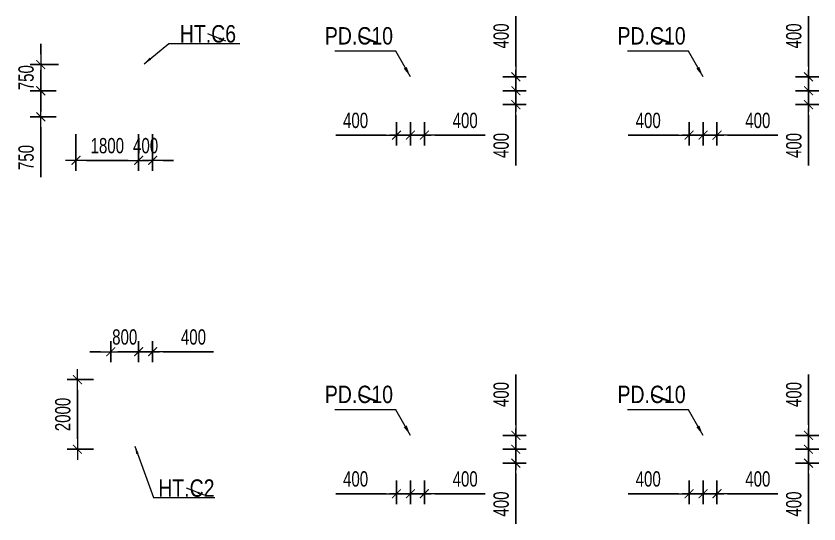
# Model space of a CAD drawing. Header units: millimetres. Extents: x -259680 to 286077, y -1281 to 94455.
# Drawn here: x 188081 to 211127, y 6755 to 21345 of the extents above; entities that cross this region are included whole.
import ezdxf
from ezdxf.enums import TextEntityAlignment as Align

# ---------------------------------------------------------------- set-up
doc = ezdxf.new("R2010")
doc.units = ezdxf.units.MM
doc.layers.get('0').update_dxf_attribs({"lineweight": 20})
doc.layers.get('Defpoints').update_dxf_attribs({"color": 151, "lineweight": 9})
for name, color, linetype, lineweight in [('$0$C1', 20, 'Continuous', 35), ('$1$NDC_S_ANNO', 7, 'Continuous', 20), ('$1$NDC_S_DIM', 1, 'Continuous', 15), ('$1$NDC_S_VN TEXT', 7, 'Continuous', 20), ('NDC_S_DIM', 1, 'Continuous', 15)]:
    doc.layers.add(name, color=color, linetype=linetype, lineweight=lineweight)
doc.styles.add('$1$NDC_DIM', font='', dxfattribs={"width": 0.75})
doc.styles.add('$2$ARIAL', font='arial.ttf', dxfattribs={"width": 0.8})
doc.styles.add('NDC_DIM', font='', dxfattribs={"width": 0.75})
doc.styles.get('$1$NDC_DIM').set_extended_font_data('Dotum')
doc.styles.get('NDC_DIM').set_extended_font_data('Dotum')
doc.dimstyles.new('$0$NDC_dim_150', dxfattribs={"dimscale": 150, "dimtxt": 2.2, "dimasz": 1.5, "dimexe": 1.5, "dimexo": 2.5, "dimgap": 1, "dimtad": 1, "dimdec": 0, "dimzin": 0, "dimdsep": 46, "dimtxsty": '$1$NDC_DIM', "dimblk": '$1$DIMMARK', "dimcen": 0.09, "dimdle": 1.2, "dimclrd": 1, "dimclre": 1, "dimclrt": 3, "dimadec": 0, "dimazin": 0, "dimtfac": 1, "dimtdec": 0, "dimtix": 1, "dimtofl": 0, "dimtmove": 0, "dimatfit": 3, "dimfxl": 6, "dimfxlon": 1, "dimtolj": 1, "dimtzin": 0, "dimarcsym": 0})
doc.dimstyles.new('$1$NDC_dim_iso', dxfattribs={"dimtxt": 2.2, "dimasz": 1, "dimexe": 1.5, "dimexo": 2.5, "dimgap": 1, "dimtad": 1, "dimdec": 0, "dimzin": 0, "dimdsep": 46, "dimtxsty": '$1$NDC_DIM', "dimblk": '$1$DIMMARK', "dimcen": 0.09, "dimdle": 1.2, "dimclrd": 1, "dimclre": 1, "dimclrt": 3, "dimadec": 0, "dimazin": 0, "dimtfac": 1, "dimtdec": 0, "dimtix": 1, "dimtofl": 0, "dimtmove": 0, "dimatfit": 3, "dimfxl": 6, "dimfxlon": 1, "dimtolj": 1, "dimtzin": 0, "dimarcsym": 0})
doc.dimstyles.new('NDC_dim_200', dxfattribs={"dimscale": 200, "dimtxt": 2.2, "dimasz": 1.5, "dimexe": 1.5, "dimexo": 2.5, "dimgap": 1, "dimtad": 1, "dimdec": 0, "dimzin": 0, "dimdsep": 46, "dimtxsty": 'NDC_DIM', "dimblk": 'DIMMARK', "dimcen": 0.09, "dimdle": 1.2, "dimclrd": 1, "dimclre": 1, "dimclrt": 3, "dimadec": 0, "dimazin": 0, "dimtfac": 1, "dimtdec": 0, "dimtix": 1, "dimtofl": 0, "dimtmove": 0, "dimatfit": 3, "dimfxl": 6, "dimfxlon": 1, "dimtolj": 1, "dimtzin": 0, "dimarcsym": 0})

# ---------------------------------------------------------------- blocks, each defined once
blk = doc.blocks.new('$1$DIMMARK')
at = {"layer": '$1$NDC_S_DIM', "color": 1}
blk.add_line((-1.5, 0), (1, 0), dxfattribs=at)
at = {"layer": '$1$NDC_S_DIM', "color": 2, "const_width": 0.1}
blk.add_lwpolyline([(-0.424, -0.424), (0.424, 0.424)], dxfattribs=at)
blk = doc.blocks.new('DIMMARK')
at = {"layer": 'NDC_S_DIM', "color": 1}
blk.add_line((-1.5, 0), (1, 0), dxfattribs=at)
at = {"layer": 'NDC_S_DIM', "color": 2, "const_width": 0.1}
blk.add_lwpolyline([(-0.424, -0.424), (0.424, 0.424)], dxfattribs=at)
blk = doc.blocks.new('*D846')
at = {"layer": 'Defpoints', "color": 0, "ltscale": 100, "transparency": 16777216}
for p in [(207800, 18800), (208200, 18800), (208200, 17924)]:
    blk.add_point(p, dxfattribs=at)
at = {"layer": 'NDC_S_DIM', "color": 1, "lineweight": -2, "ltscale": 100, "transparency": 16777216}
for p, q in [((207800, 18300), (207800, 17624)), ((208200, 18300), (208200, 17624)), ((207500, 17924), (207200, 17924)), ((208500, 17924), (209945, 17924))]:
    blk.add_line(p, q, dxfattribs=at)
at = {"layer": 'NDC_S_DIM', "color": 1, "lineweight": -2, "ltscale": 100, "transparency": 16777216, "xscale": 300, "yscale": 300, "zscale": 300}
blk.add_blockref('DIMMARK', (207800, 17924), dxfattribs=at)
at = {"layer": 'NDC_S_DIM', "color": 1, "lineweight": -2, "ltscale": 100, "transparency": 16777216, "xscale": 300, "yscale": 300, "zscale": 300, "rotation": 180}
blk.add_blockref('DIMMARK', (208200, 17924), dxfattribs=at)
at = {"layer": 'NDC_S_DIM', "color": 3, "ltscale": 100, "transparency": 16777216, "insert": (209373, 18345), "char_height": 440, "attachment_point": 5, "style": 'NDC_DIM'}
blk.add_mtext('\\A1;400', dxfattribs=at)
blk = doc.blocks.new('*D847')
at = {"layer": 'Defpoints', "color": 0, "ltscale": 100, "transparency": 16777216}
for p in [(207400, 18800), (207800, 18800), (207800, 17924)]:
    blk.add_point(p, dxfattribs=at)
at = {"layer": 'NDC_S_DIM', "color": 1, "lineweight": -2, "ltscale": 100, "transparency": 16777216}
for p, q in [((207400, 18300), (207400, 17624)), ((207800, 18300), (207800, 17624)), ((207100, 17924), (205655, 17924)), ((208100, 17924), (208400, 17924))]:
    blk.add_line(p, q, dxfattribs=at)
at = {"layer": 'NDC_S_DIM', "color": 1, "lineweight": -2, "ltscale": 100, "transparency": 16777216, "xscale": 300, "yscale": 300, "zscale": 300}
blk.add_blockref('DIMMARK', (207400, 17924), dxfattribs=at)
at = {"layer": 'NDC_S_DIM', "color": 1, "lineweight": -2, "ltscale": 100, "transparency": 16777216, "xscale": 300, "yscale": 300, "zscale": 300, "rotation": 180}
blk.add_blockref('DIMMARK', (207800, 17924), dxfattribs=at)
at = {"layer": 'NDC_S_DIM', "color": 3, "ltscale": 100, "transparency": 16777216, "insert": (206227, 18345), "char_height": 440, "attachment_point": 5, "style": 'NDC_DIM'}
blk.add_mtext('\\A1;400', dxfattribs=at)
blk = doc.blocks.new('*D848')
at = {"layer": 'Defpoints', "color": 0, "ltscale": 100, "transparency": 16777216}
for p in [(209951, 19600), (210827, 19600), (209951, 19200)]:
    blk.add_point(p, dxfattribs=at)
at = {"layer": 'NDC_S_DIM', "color": 1, "lineweight": -2, "ltscale": 100, "transparency": 16777216}
for p, q in [((210827, 19900), (210827, 21345)), ((210451, 19600), (211127, 19600)), ((210451, 19200), (211127, 19200)), ((210827, 18900), (210827, 18600))]:
    blk.add_line(p, q, dxfattribs=at)
at = {"layer": 'NDC_S_DIM', "color": 1, "lineweight": -2, "ltscale": 100, "transparency": 16777216, "xscale": 300, "yscale": 300, "zscale": 300}
for p, rotation in [((210827, 19600), 270), ((210827, 19200), 90)]:
    blk.add_blockref('DIMMARK', p, dxfattribs=dict(at, rotation=rotation))
at = {"layer": 'NDC_S_DIM', "color": 3, "ltscale": 100, "transparency": 16777216, "insert": (210406, 20773), "char_height": 440, "attachment_point": 5, "rotation": 90, "style": 'NDC_DIM'}
blk.add_mtext('\\A1;400', dxfattribs=at)
blk = doc.blocks.new('*D849')
at = {"layer": 'Defpoints', "color": 0, "ltscale": 100, "transparency": 16777216}
for p in [(209951, 19200), (210827, 19200), (209951, 18800)]:
    blk.add_point(p, dxfattribs=at)
at = {"layer": 'NDC_S_DIM', "color": 1, "lineweight": -2, "ltscale": 100, "transparency": 16777216}
for p, q in [((210827, 19500), (210827, 19800)), ((210451, 19200), (211127, 19200)), ((210451, 18800), (211127, 18800)), ((210827, 18500), (210827, 17055))]:
    blk.add_line(p, q, dxfattribs=at)
at = {"layer": 'NDC_S_DIM', "color": 1, "lineweight": -2, "ltscale": 100, "transparency": 16777216, "xscale": 300, "yscale": 300, "zscale": 300}
for p, rotation in [((210827, 19200), 270), ((210827, 18800), 90)]:
    blk.add_blockref('DIMMARK', p, dxfattribs=dict(at, rotation=rotation))
at = {"layer": 'NDC_S_DIM', "color": 3, "ltscale": 100, "transparency": 16777216, "insert": (210406, 17627), "char_height": 440, "attachment_point": 5, "rotation": 90, "style": 'NDC_DIM'}
blk.add_mtext('\\A1;400', dxfattribs=at)
blk = doc.blocks.new('*D850')
at = {"layer": 'Defpoints', "color": 0, "ltscale": 100, "transparency": 16777216}
for p in [(199400, 18800), (199800, 18800), (199800, 17924)]:
    blk.add_point(p, dxfattribs=at)
at = {"layer": 'NDC_S_DIM', "color": 1, "lineweight": -2, "ltscale": 100, "transparency": 16777216}
for p, q in [((199400, 18300), (199400, 17624)), ((199800, 18300), (199800, 17624)), ((199100, 17924), (198800, 17924)), ((200100, 17924), (201545, 17924))]:
    blk.add_line(p, q, dxfattribs=at)
at = {"layer": 'NDC_S_DIM', "color": 1, "lineweight": -2, "ltscale": 100, "transparency": 16777216, "xscale": 300, "yscale": 300, "zscale": 300}
blk.add_blockref('DIMMARK', (199400, 17924), dxfattribs=at)
at = {"layer": 'NDC_S_DIM', "color": 1, "lineweight": -2, "ltscale": 100, "transparency": 16777216, "xscale": 300, "yscale": 300, "zscale": 300, "rotation": 180}
blk.add_blockref('DIMMARK', (199800, 17924), dxfattribs=at)
at = {"layer": 'NDC_S_DIM', "color": 3, "ltscale": 100, "transparency": 16777216, "insert": (200973, 18345), "char_height": 440, "attachment_point": 5, "style": 'NDC_DIM'}
blk.add_mtext('\\A1;400', dxfattribs=at)
blk = doc.blocks.new('*D851')
at = {"layer": 'Defpoints', "color": 0, "ltscale": 100, "transparency": 16777216}
for p in [(199000, 18800), (199400, 18800), (199400, 17924)]:
    blk.add_point(p, dxfattribs=at)
at = {"layer": 'NDC_S_DIM', "color": 1, "lineweight": -2, "ltscale": 100, "transparency": 16777216}
for p, q in [((199000, 18300), (199000, 17624)), ((199400, 18300), (199400, 17624)), ((198700, 17924), (197255, 17924)), ((199700, 17924), (200000, 17924))]:
    blk.add_line(p, q, dxfattribs=at)
at = {"layer": 'NDC_S_DIM', "color": 1, "lineweight": -2, "ltscale": 100, "transparency": 16777216, "xscale": 300, "yscale": 300, "zscale": 300}
blk.add_blockref('DIMMARK', (199000, 17924), dxfattribs=at)
at = {"layer": 'NDC_S_DIM', "color": 1, "lineweight": -2, "ltscale": 100, "transparency": 16777216, "xscale": 300, "yscale": 300, "zscale": 300, "rotation": 180}
blk.add_blockref('DIMMARK', (199400, 17924), dxfattribs=at)
at = {"layer": 'NDC_S_DIM', "color": 3, "ltscale": 100, "transparency": 16777216, "insert": (197827, 18345), "char_height": 440, "attachment_point": 5, "style": 'NDC_DIM'}
blk.add_mtext('\\A1;400', dxfattribs=at)
blk = doc.blocks.new('*D852')
at = {"layer": 'Defpoints', "color": 0, "ltscale": 100, "transparency": 16777216}
for p in [(201551, 19600), (202427, 19600), (201551, 19200)]:
    blk.add_point(p, dxfattribs=at)
at = {"layer": 'NDC_S_DIM', "color": 1, "lineweight": -2, "ltscale": 100, "transparency": 16777216}
for p, q in [((202427, 19900), (202427, 21345)), ((202051, 19600), (202727, 19600)), ((202051, 19200), (202727, 19200)), ((202427, 18900), (202427, 18600))]:
    blk.add_line(p, q, dxfattribs=at)
at = {"layer": 'NDC_S_DIM', "color": 1, "lineweight": -2, "ltscale": 100, "transparency": 16777216, "xscale": 300, "yscale": 300, "zscale": 300}
for p, rotation in [((202427, 19600), 270), ((202427, 19200), 90)]:
    blk.add_blockref('DIMMARK', p, dxfattribs=dict(at, rotation=rotation))
at = {"layer": 'NDC_S_DIM', "color": 3, "ltscale": 100, "transparency": 16777216, "insert": (202006, 20773), "char_height": 440, "attachment_point": 5, "rotation": 90, "style": 'NDC_DIM'}
blk.add_mtext('\\A1;400', dxfattribs=at)
blk = doc.blocks.new('*D853')
at = {"layer": 'Defpoints', "color": 0, "ltscale": 100, "transparency": 16777216}
for p in [(201551, 19200), (202427, 19200), (201551, 18800)]:
    blk.add_point(p, dxfattribs=at)
at = {"layer": 'NDC_S_DIM', "color": 1, "lineweight": -2, "ltscale": 100, "transparency": 16777216}
for p, q in [((202427, 19500), (202427, 19800)), ((202051, 19200), (202727, 19200)), ((202051, 18800), (202727, 18800)), ((202427, 18500), (202427, 17055))]:
    blk.add_line(p, q, dxfattribs=at)
at = {"layer": 'NDC_S_DIM', "color": 1, "lineweight": -2, "ltscale": 100, "transparency": 16777216, "xscale": 300, "yscale": 300, "zscale": 300}
for p, rotation in [((202427, 19200), 270), ((202427, 18800), 90)]:
    blk.add_blockref('DIMMARK', p, dxfattribs=dict(at, rotation=rotation))
at = {"layer": 'NDC_S_DIM', "color": 3, "ltscale": 100, "transparency": 16777216, "insert": (202006, 17627), "char_height": 440, "attachment_point": 5, "rotation": 90, "style": 'NDC_DIM'}
blk.add_mtext('\\A1;400', dxfattribs=at)
blk = doc.blocks.new('*D854')
at = {"layer": 'Defpoints', "color": 0, "ltscale": 100, "transparency": 16777216}
for p in [(207800, 8500), (208200, 8500), (208200, 7624)]:
    blk.add_point(p, dxfattribs=at)
at = {"layer": 'NDC_S_DIM', "color": 1, "lineweight": -2, "ltscale": 100, "transparency": 16777216}
for p, q in [((207800, 8000), (207800, 7324)), ((208200, 8000), (208200, 7324)), ((207500, 7624), (207200, 7624)), ((208500, 7624), (209945, 7624))]:
    blk.add_line(p, q, dxfattribs=at)
at = {"layer": 'NDC_S_DIM', "color": 1, "lineweight": -2, "ltscale": 100, "transparency": 16777216, "xscale": 300, "yscale": 300, "zscale": 300}
blk.add_blockref('DIMMARK', (207800, 7624), dxfattribs=at)
at = {"layer": 'NDC_S_DIM', "color": 1, "lineweight": -2, "ltscale": 100, "transparency": 16777216, "xscale": 300, "yscale": 300, "zscale": 300, "rotation": 180}
blk.add_blockref('DIMMARK', (208200, 7624), dxfattribs=at)
at = {"layer": 'NDC_S_DIM', "color": 3, "ltscale": 100, "transparency": 16777216, "insert": (209373, 8045), "char_height": 440, "attachment_point": 5, "style": 'NDC_DIM'}
blk.add_mtext('\\A1;400', dxfattribs=at)
blk = doc.blocks.new('*D855')
at = {"layer": 'Defpoints', "color": 0, "ltscale": 100, "transparency": 16777216}
for p in [(207400, 8500), (207800, 8500), (207800, 7624)]:
    blk.add_point(p, dxfattribs=at)
at = {"layer": 'NDC_S_DIM', "color": 1, "lineweight": -2, "ltscale": 100, "transparency": 16777216}
for p, q in [((207400, 8000), (207400, 7324)), ((207800, 8000), (207800, 7324)), ((207100, 7624), (205655, 7624)), ((208100, 7624), (208400, 7624))]:
    blk.add_line(p, q, dxfattribs=at)
at = {"layer": 'NDC_S_DIM', "color": 1, "lineweight": -2, "ltscale": 100, "transparency": 16777216, "xscale": 300, "yscale": 300, "zscale": 300}
blk.add_blockref('DIMMARK', (207400, 7624), dxfattribs=at)
at = {"layer": 'NDC_S_DIM', "color": 1, "lineweight": -2, "ltscale": 100, "transparency": 16777216, "xscale": 300, "yscale": 300, "zscale": 300, "rotation": 180}
blk.add_blockref('DIMMARK', (207800, 7624), dxfattribs=at)
at = {"layer": 'NDC_S_DIM', "color": 3, "ltscale": 100, "transparency": 16777216, "insert": (206227, 8045), "char_height": 440, "attachment_point": 5, "style": 'NDC_DIM'}
blk.add_mtext('\\A1;400', dxfattribs=at)
blk = doc.blocks.new('*D856')
at = {"layer": 'Defpoints', "color": 0, "ltscale": 100, "transparency": 16777216}
for p in [(209951, 9300), (210827, 9300), (209951, 8900)]:
    blk.add_point(p, dxfattribs=at)
at = {"layer": 'NDC_S_DIM', "color": 1, "lineweight": -2, "ltscale": 100, "transparency": 16777216}
for p, q in [((210827, 9600), (210827, 11045)), ((210451, 9300), (211127, 9300)), ((210451, 8900), (211127, 8900)), ((210827, 8600), (210827, 8300))]:
    blk.add_line(p, q, dxfattribs=at)
at = {"layer": 'NDC_S_DIM', "color": 1, "lineweight": -2, "ltscale": 100, "transparency": 16777216, "xscale": 300, "yscale": 300, "zscale": 300}
for p, rotation in [((210827, 9300), 270), ((210827, 8900), 90)]:
    blk.add_blockref('DIMMARK', p, dxfattribs=dict(at, rotation=rotation))
at = {"layer": 'NDC_S_DIM', "color": 3, "ltscale": 100, "transparency": 16777216, "insert": (210406, 10473), "char_height": 440, "attachment_point": 5, "rotation": 90, "style": 'NDC_DIM'}
blk.add_mtext('\\A1;400', dxfattribs=at)
blk = doc.blocks.new('*D857')
at = {"layer": 'Defpoints', "color": 0, "ltscale": 100, "transparency": 16777216}
for p in [(209951, 8900), (210827, 8900), (209951, 8500)]:
    blk.add_point(p, dxfattribs=at)
at = {"layer": 'NDC_S_DIM', "color": 1, "lineweight": -2, "ltscale": 100, "transparency": 16777216}
for p, q in [((210827, 9200), (210827, 9500)), ((210451, 8900), (211127, 8900)), ((210451, 8500), (211127, 8500)), ((210827, 8200), (210827, 6755))]:
    blk.add_line(p, q, dxfattribs=at)
at = {"layer": 'NDC_S_DIM', "color": 1, "lineweight": -2, "ltscale": 100, "transparency": 16777216, "xscale": 300, "yscale": 300, "zscale": 300}
for p, rotation in [((210827, 8900), 270), ((210827, 8500), 90)]:
    blk.add_blockref('DIMMARK', p, dxfattribs=dict(at, rotation=rotation))
at = {"layer": 'NDC_S_DIM', "color": 3, "ltscale": 100, "transparency": 16777216, "insert": (210406, 7327), "char_height": 440, "attachment_point": 5, "rotation": 90, "style": 'NDC_DIM'}
blk.add_mtext('\\A1;400', dxfattribs=at)
blk = doc.blocks.new('*D858')
at = {"layer": 'Defpoints', "color": 0, "ltscale": 100, "transparency": 16777216}
for p in [(199400, 8500), (199800, 8500), (199800, 7624)]:
    blk.add_point(p, dxfattribs=at)
at = {"layer": 'NDC_S_DIM', "color": 1, "lineweight": -2, "ltscale": 100, "transparency": 16777216}
for p, q in [((199400, 8000), (199400, 7324)), ((199800, 8000), (199800, 7324)), ((199100, 7624), (198800, 7624)), ((200100, 7624), (201545, 7624))]:
    blk.add_line(p, q, dxfattribs=at)
at = {"layer": 'NDC_S_DIM', "color": 1, "lineweight": -2, "ltscale": 100, "transparency": 16777216, "xscale": 300, "yscale": 300, "zscale": 300}
blk.add_blockref('DIMMARK', (199400, 7624), dxfattribs=at)
at = {"layer": 'NDC_S_DIM', "color": 1, "lineweight": -2, "ltscale": 100, "transparency": 16777216, "xscale": 300, "yscale": 300, "zscale": 300, "rotation": 180}
blk.add_blockref('DIMMARK', (199800, 7624), dxfattribs=at)
at = {"layer": 'NDC_S_DIM', "color": 3, "ltscale": 100, "transparency": 16777216, "insert": (200973, 8045), "char_height": 440, "attachment_point": 5, "style": 'NDC_DIM'}
blk.add_mtext('\\A1;400', dxfattribs=at)
blk = doc.blocks.new('*D859')
at = {"layer": 'Defpoints', "color": 0, "ltscale": 100, "transparency": 16777216}
for p in [(199000, 8500), (199400, 8500), (199400, 7624)]:
    blk.add_point(p, dxfattribs=at)
at = {"layer": 'NDC_S_DIM', "color": 1, "lineweight": -2, "ltscale": 100, "transparency": 16777216}
for p, q in [((199000, 8000), (199000, 7324)), ((199400, 8000), (199400, 7324)), ((198700, 7624), (197255, 7624)), ((199700, 7624), (200000, 7624))]:
    blk.add_line(p, q, dxfattribs=at)
at = {"layer": 'NDC_S_DIM', "color": 1, "lineweight": -2, "ltscale": 100, "transparency": 16777216, "xscale": 300, "yscale": 300, "zscale": 300}
blk.add_blockref('DIMMARK', (199000, 7624), dxfattribs=at)
at = {"layer": 'NDC_S_DIM', "color": 1, "lineweight": -2, "ltscale": 100, "transparency": 16777216, "xscale": 300, "yscale": 300, "zscale": 300, "rotation": 180}
blk.add_blockref('DIMMARK', (199400, 7624), dxfattribs=at)
at = {"layer": 'NDC_S_DIM', "color": 3, "ltscale": 100, "transparency": 16777216, "insert": (197827, 8045), "char_height": 440, "attachment_point": 5, "style": 'NDC_DIM'}
blk.add_mtext('\\A1;400', dxfattribs=at)
blk = doc.blocks.new('*D860')
at = {"layer": 'Defpoints', "color": 0, "ltscale": 100, "transparency": 16777216}
for p in [(201551, 9300), (202427, 9300), (201551, 8900)]:
    blk.add_point(p, dxfattribs=at)
at = {"layer": 'NDC_S_DIM', "color": 1, "lineweight": -2, "ltscale": 100, "transparency": 16777216}
for p, q in [((202427, 9600), (202427, 11045)), ((202051, 9300), (202727, 9300)), ((202051, 8900), (202727, 8900)), ((202427, 8600), (202427, 8300))]:
    blk.add_line(p, q, dxfattribs=at)
at = {"layer": 'NDC_S_DIM', "color": 1, "lineweight": -2, "ltscale": 100, "transparency": 16777216, "xscale": 300, "yscale": 300, "zscale": 300}
for p, rotation in [((202427, 9300), 270), ((202427, 8900), 90)]:
    blk.add_blockref('DIMMARK', p, dxfattribs=dict(at, rotation=rotation))
at = {"layer": 'NDC_S_DIM', "color": 3, "ltscale": 100, "transparency": 16777216, "insert": (202006, 10473), "char_height": 440, "attachment_point": 5, "rotation": 90, "style": 'NDC_DIM'}
blk.add_mtext('\\A1;400', dxfattribs=at)
blk = doc.blocks.new('*D861')
at = {"layer": 'Defpoints', "color": 0, "ltscale": 100, "transparency": 16777216}
for p in [(201551, 8900), (202427, 8900), (201551, 8500)]:
    blk.add_point(p, dxfattribs=at)
at = {"layer": 'NDC_S_DIM', "color": 1, "lineweight": -2, "ltscale": 100, "transparency": 16777216}
for p, q in [((202427, 9200), (202427, 9500)), ((202051, 8900), (202727, 8900)), ((202051, 8500), (202727, 8500)), ((202427, 8200), (202427, 6755))]:
    blk.add_line(p, q, dxfattribs=at)
at = {"layer": 'NDC_S_DIM', "color": 1, "lineweight": -2, "ltscale": 100, "transparency": 16777216, "xscale": 300, "yscale": 300, "zscale": 300}
for p, rotation in [((202427, 8900), 270), ((202427, 8500), 90)]:
    blk.add_blockref('DIMMARK', p, dxfattribs=dict(at, rotation=rotation))
at = {"layer": 'NDC_S_DIM', "color": 3, "ltscale": 100, "transparency": 16777216, "insert": (202006, 7327), "char_height": 440, "attachment_point": 5, "rotation": 90, "style": 'NDC_DIM'}
blk.add_mtext('\\A1;400', dxfattribs=at)
blk = doc.blocks.new('*D965')
at = {"layer": 'Defpoints', "color": 0, "ltscale": 100, "transparency": 16777216}
for p in [(189845, 10900), (190800, 10900), (190800, 8900)]:
    blk.add_point(p, dxfattribs=at)
at = {"layer": 'NDC_S_DIM', "color": 1, "lineweight": -2, "ltscale": 100, "transparency": 16777216}
for p, q in [((190300, 10900), (189545, 10900)), ((189845, 9200), (189845, 10600)), ((190300, 8900), (189545, 8900))]:
    blk.add_line(p, q, dxfattribs=at)
at = {"layer": 'NDC_S_DIM', "color": 1, "lineweight": -2, "ltscale": 100, "transparency": 16777216, "xscale": 300, "yscale": 300, "zscale": 300}
for p, rotation in [((189845, 10900), 90), ((189845, 8900), 270)]:
    blk.add_blockref('DIMMARK', p, dxfattribs=dict(at, rotation=rotation))
at = {"layer": 'NDC_S_DIM', "color": 3, "ltscale": 100, "transparency": 16777216, "insert": (189424, 9900), "char_height": 440, "attachment_point": 5, "rotation": 90, "style": 'NDC_DIM'}
blk.add_mtext('\\A1;2000', dxfattribs=at)
blk = doc.blocks.new('*D966')
at = {"layer": 'Defpoints', "color": 0, "ltscale": 100, "transparency": 16777216}
for p in [(191600, 11703), (190800, 10900), (191600, 10900)]:
    blk.add_point(p, dxfattribs=at)
at = {"layer": 'NDC_S_DIM', "color": 1, "lineweight": -2, "ltscale": 100, "transparency": 16777216}
for p, q in [((190800, 11400), (190800, 12003)), ((191600, 11400), (191600, 12003)), ((190500, 11703), (190200, 11703)), ((191900, 11703), (192200, 11703))]:
    blk.add_line(p, q, dxfattribs=at)
at = {"layer": 'NDC_S_DIM', "color": 1, "lineweight": -2, "ltscale": 100, "transparency": 16777216, "xscale": 300, "yscale": 300, "zscale": 300}
blk.add_blockref('DIMMARK', (190800, 11703), dxfattribs=at)
at = {"layer": 'NDC_S_DIM', "color": 1, "lineweight": -2, "ltscale": 100, "transparency": 16777216, "xscale": 300, "yscale": 300, "zscale": 300, "rotation": 180}
blk.add_blockref('DIMMARK', (191600, 11703), dxfattribs=at)
at = {"layer": 'NDC_S_DIM', "color": 3, "ltscale": 100, "transparency": 16777216, "insert": (191200, 12123), "char_height": 440, "attachment_point": 5, "style": 'NDC_DIM'}
blk.add_mtext('\\A1;800', dxfattribs=at)
blk = doc.blocks.new('*D967')
at = {"layer": 'Defpoints', "color": 0, "ltscale": 100, "transparency": 16777216}
for p in [(192000, 11703), (191600, 10900), (192000, 10900)]:
    blk.add_point(p, dxfattribs=at)
at = {"layer": 'NDC_S_DIM', "color": 1, "lineweight": -2, "ltscale": 100, "transparency": 16777216}
for p, q in [((191600, 11400), (191600, 12003)), ((192000, 11400), (192000, 12003)), ((191300, 11703), (191000, 11703)), ((192300, 11703), (193745, 11703))]:
    blk.add_line(p, q, dxfattribs=at)
at = {"layer": 'NDC_S_DIM', "color": 1, "lineweight": -2, "ltscale": 100, "transparency": 16777216, "xscale": 300, "yscale": 300, "zscale": 300}
blk.add_blockref('DIMMARK', (191600, 11703), dxfattribs=at)
at = {"layer": 'NDC_S_DIM', "color": 1, "lineweight": -2, "ltscale": 100, "transparency": 16777216, "xscale": 300, "yscale": 300, "zscale": 300, "rotation": 180}
blk.add_blockref('DIMMARK', (192000, 11703), dxfattribs=at)
at = {"layer": 'NDC_S_DIM', "color": 3, "ltscale": 100, "transparency": 16777216, "insert": (193173, 12123), "char_height": 440, "attachment_point": 5, "style": 'NDC_DIM'}
blk.add_mtext('\\A1;400', dxfattribs=at)
blk = doc.blocks.new('*D968')
at = {"layer": 'Defpoints', "color": 0, "ltscale": 100, "transparency": 16777216}
for p in [(189800, 18450), (191600, 18450), (191600, 17199)]:
    blk.add_point(p, dxfattribs=at)
at = {"layer": 'NDC_S_DIM', "color": 1, "lineweight": -2, "ltscale": 100, "transparency": 16777216}
for p, q in [((189800, 17950), (189800, 16899)), ((191600, 17950), (191600, 16899)), ((190100, 17199), (191300, 17199))]:
    blk.add_line(p, q, dxfattribs=at)
at = {"layer": 'NDC_S_DIM', "color": 1, "lineweight": -2, "ltscale": 100, "transparency": 16777216, "xscale": 300, "yscale": 300, "zscale": 300, "rotation": 180}
blk.add_blockref('DIMMARK', (189800, 17199), dxfattribs=at)
at = {"layer": 'NDC_S_DIM', "color": 1, "lineweight": -2, "ltscale": 100, "transparency": 16777216, "xscale": 300, "yscale": 300, "zscale": 300}
blk.add_blockref('DIMMARK', (191600, 17199), dxfattribs=at)
at = {"layer": 'NDC_S_DIM', "color": 3, "ltscale": 100, "transparency": 16777216, "insert": (190700, 17619), "char_height": 440, "attachment_point": 5, "style": 'NDC_DIM'}
blk.add_mtext('\\A1;1800', dxfattribs=at)
blk = doc.blocks.new('*D969')
at = {"layer": 'Defpoints', "color": 0, "ltscale": 100, "transparency": 16777216}
for p in [(191600, 18450), (192000, 18450), (192000, 17199)]:
    blk.add_point(p, dxfattribs=at)
at = {"layer": 'NDC_S_DIM', "color": 1, "lineweight": -2, "ltscale": 100, "transparency": 16777216}
for p, q in [((191600, 17950), (191600, 16899)), ((192000, 17950), (192000, 16899)), ((191300, 17199), (191000, 17199)), ((192300, 17199), (192600, 17199))]:
    blk.add_line(p, q, dxfattribs=at)
at = {"layer": 'NDC_S_DIM', "color": 1, "lineweight": -2, "ltscale": 100, "transparency": 16777216, "xscale": 300, "yscale": 300, "zscale": 300}
blk.add_blockref('DIMMARK', (191600, 17199), dxfattribs=at)
at = {"layer": 'NDC_S_DIM', "color": 1, "lineweight": -2, "ltscale": 100, "transparency": 16777216, "xscale": 300, "yscale": 300, "zscale": 300, "rotation": 180}
blk.add_blockref('DIMMARK', (192000, 17199), dxfattribs=at)
at = {"layer": 'NDC_S_DIM', "color": 3, "ltscale": 100, "transparency": 16777216, "insert": (191800, 17619), "char_height": 440, "attachment_point": 5, "style": 'NDC_DIM'}
blk.add_mtext('\\A1;400', dxfattribs=at)
blk = doc.blocks.new('*D970')
at = {"layer": 'Defpoints', "color": 0, "ltscale": 100, "transparency": 16777216}
for p in [(189730, 19200), (188790, 18450), (189730, 18450)]:
    blk.add_point(p, dxfattribs=at)
at = {"layer": 'NDC_S_DIM', "color": 1, "lineweight": -2, "ltscale": 100, "transparency": 16777216}
for p, q in [((188790, 19500), (188790, 19800)), ((189230, 19200), (188490, 19200)), ((189230, 18450), (188490, 18450)), ((188790, 18150), (188790, 16715))]:
    blk.add_line(p, q, dxfattribs=at)
at = {"layer": 'NDC_S_DIM', "color": 1, "lineweight": -2, "ltscale": 100, "transparency": 16777216, "xscale": 300, "yscale": 300, "zscale": 300}
for p, rotation in [((188790, 19200), 270), ((188790, 18450), 90)]:
    blk.add_blockref('DIMMARK', p, dxfattribs=dict(at, rotation=rotation))
at = {"layer": 'NDC_S_DIM', "color": 3, "ltscale": 100, "transparency": 16777216, "insert": (188370, 17282), "char_height": 440, "attachment_point": 5, "rotation": 90, "style": 'NDC_DIM'}
blk.add_mtext('\\A1;750', dxfattribs=at)
blk = doc.blocks.new('*D971')
at = {"layer": 'Defpoints', "color": 0, "ltscale": 100, "transparency": 16777216}
for p in [(188790, 19950), (189800, 19950), (189730, 19200)]:
    blk.add_point(p, dxfattribs=at)
at = {"layer": 'NDC_S_DIM', "color": 1, "lineweight": -2, "ltscale": 100, "transparency": 16777216}
for p, q in [((188790, 20250), (188790, 20550)), ((189300, 19950), (188490, 19950)), ((189230, 19200), (188490, 19200)), ((188790, 18900), (188790, 18600))]:
    blk.add_line(p, q, dxfattribs=at)
at = {"layer": 'NDC_S_DIM', "color": 1, "lineweight": -2, "ltscale": 100, "transparency": 16777216, "xscale": 300, "yscale": 300, "zscale": 300}
for p, rotation in [((188790, 19950), 270), ((188790, 19200), 90)]:
    blk.add_blockref('DIMMARK', p, dxfattribs=dict(at, rotation=rotation))
at = {"layer": 'NDC_S_DIM', "color": 3, "ltscale": 100, "transparency": 16777216, "insert": (188370, 19575), "char_height": 440, "attachment_point": 5, "rotation": 90, "style": 'NDC_DIM'}
blk.add_mtext('\\A1;750', dxfattribs=at)
blk = doc.blocks.new('*U220')
at = {"layer": '$1$NDC_S_ANNO', "ltscale": 0.8, "style": '$2$ARIAL', "width": 0.8, "flags": 1}
blk.add_attdef('CHU_THICH', text='', height=2.5, dxfattribs=at).set_placement((0, 0), align=Align.MIDDLE_CENTER)
at = {"layer": '$1$NDC_S_ANNO', "ltscale": 0.8, "style": '$2$ARIAL', "width": 0.8}
blk.add_attdef('TEN', text='', height=2.5, dxfattribs=at).set_placement((-2.58, 1.03), align=Align.MIDDLE_CENTER)
at = {"layer": 'Defpoints'}
blk.add_leader([(0, 0), (-2.58, 1.03)], dimstyle='$1$NDC_dim_iso', override={"dimgap": 0.625, "dimtad": 0}, dxfattribs=at)
blk = doc.blocks.new('$0$co t check')
at = {"layer": '$0$C1', "color": 0, "xscale": 200, "yscale": 200, "zscale": 200}
for p in [(196398, 20571), (204798, 20571), (196398, 10271), (204798, 10271)]:
    blk.add_blockref('*U220', p, dxfattribs=at).add_auto_attribs({'TEN': 'PD.C10'})
at = {"layer": '$1$NDC_S_VN TEXT', "xscale": 200, "yscale": 200, "zscale": 200}
for p, values in [((192064, 20628), {'TEN': 'HT.C6'}), ((191445, 7579), {'TEN': 'HT.C2'})]:
    blk.add_blockref('*U220', p, dxfattribs=at).add_auto_attribs(values)
at = {"layer": '$0$C1', "color": 0}
for points in [[(197359, 19600), (196942, 20332), (195193, 20332)], [(205759, 19600), (205342, 20332), (203593, 20332)], [(197359, 9300), (196942, 10032), (195193, 10032)], [(205759, 9300), (205342, 10032), (203593, 10032)]]:
    blk.add_leader(points, dimstyle='$0$NDC_dim_150', override={"dimasz": 2, "dimgap": 1, "dimtad": 0}, dxfattribs=at)
for points in [[(189722, 19976), (190422, 20561), (192464, 20561)], [(189449, 8986), (189981, 7518), (191746, 7518)]]:
    blk.add_leader(points, dimstyle='$0$NDC_dim_150', override={"dimgap": 1, "dimtad": 0})

msp = doc.modelspace()

# ---------------------------------------------------------------- block references
at = {"layer": '$1$NDC_S_DIM'}
msp.add_blockref('$0$co t check', (2040.6, 0), dxfattribs=at)

# ---------------------------------------------------------------- dimensions: what is measured, and where the dimension line sits
at = {"layer": 'NDC_S_DIM', "ltscale": 100}
for base, p1, p2, picture, middle in [((202426.7, 19600), (201551.2, 19200), (201551.2, 19600), '*D852', (202426.7, 20772.5)), ((210826.7, 19600), (209951.2, 19200), (209951.2, 19600), '*D848', (210826.7, 20772.5)), ((188790, 18450), (189730, 19200), (189730, 18450), '*D970', (188790, 17282.4)), ((202426.7, 19200), (201551.2, 18800), (201551.2, 19200), '*D853', (202426.7, 17627.5)), ((210826.7, 19200), (209951.2, 18800), (209951.2, 19200), '*D849', (210826.7, 17627.5)), ((202426.7, 9300), (201551.2, 8900), (201551.2, 9300), '*D860', (202426.7, 10472.5)), ((210826.7, 9300), (209951.2, 8900), (209951.2, 9300), '*D856', (210826.7, 10472.5)), ((202426.7, 8900), (201551.2, 8500), (201551.2, 8900), '*D861', (202426.7, 7327.5)), ((210826.7, 8900), (209951.2, 8500), (209951.2, 8900), '*D857', (210826.7, 7327.5))]:
    dim = msp.add_linear_dim(base=base, p1=p1, p2=p2, angle=90, dimstyle='NDC_dim_200', dxfattribs=at)
    dim.commit()
    dim.dimension.update_dxf_attribs({"geometry": picture, "text_midpoint": middle, "dimtype": 160})
for base, p1, p2, picture, middle in [((188790, 19950), (189730, 19200), (189800, 19950), '*D971', (188369.7, 19575)), ((189844.8, 10900), (190800, 8900), (190800, 10900), '*D965', (189424.5, 9900))]:
    dim = msp.add_linear_dim(base=base, p1=p1, p2=p2, angle=90, dimstyle='NDC_dim_200', dxfattribs=at)
    dim.commit()
    dim.dimension.update_dxf_attribs({"geometry": picture, "text_midpoint": middle})
for base, p1, p2, picture, middle in [((199400, 17924.4), (199000, 18800), (199400, 18800), '*D851', (197827.5, 17924.4)), ((199800, 17924.4), (199400, 18800), (199800, 18800), '*D850', (200972.5, 17924.4)), ((207800, 17924.4), (207400, 18800), (207800, 18800), '*D847', (206227.5, 17924.4)), ((208200, 17924.4), (207800, 18800), (208200, 18800), '*D846', (209372.5, 17924.4)), ((192000, 11702.9), (191600, 10900), (192000, 10900), '*D967', (193172.5, 11702.9)), ((199400, 7624.4), (199000, 8500), (199400, 8500), '*D859', (197827.5, 7624.4)), ((199800, 7624.4), (199400, 8500), (199800, 8500), '*D858', (200972.5, 7624.4)), ((207800, 7624.4), (207400, 8500), (207800, 8500), '*D855', (206227.5, 7624.4)), ((208200, 7624.4), (207800, 8500), (208200, 8500), '*D854', (209372.5, 7624.4))]:
    dim = msp.add_linear_dim(base=base, p1=p1, p2=p2, dimstyle='NDC_dim_200', dxfattribs=at)
    dim.commit()
    dim.dimension.update_dxf_attribs({"geometry": picture, "text_midpoint": middle, "dimtype": 160})
for base, p1, p2, picture, middle in [((191600, 17198.7), (189800, 18450), (191600, 18450), '*D968', (190700, 17619)), ((192000, 17198.7), (191600, 18450), (192000, 18450), '*D969', (191800, 17619)), ((191600, 11702.9), (190800, 10900), (191600, 10900), '*D966', (191200, 12123.2))]:
    dim = msp.add_linear_dim(base=base, p1=p1, p2=p2, dimstyle='NDC_dim_200', dxfattribs=at)
    dim.commit()
    dim.dimension.update_dxf_attribs({"geometry": picture, "text_midpoint": middle})

doc.saveas('drawing.dxf')
